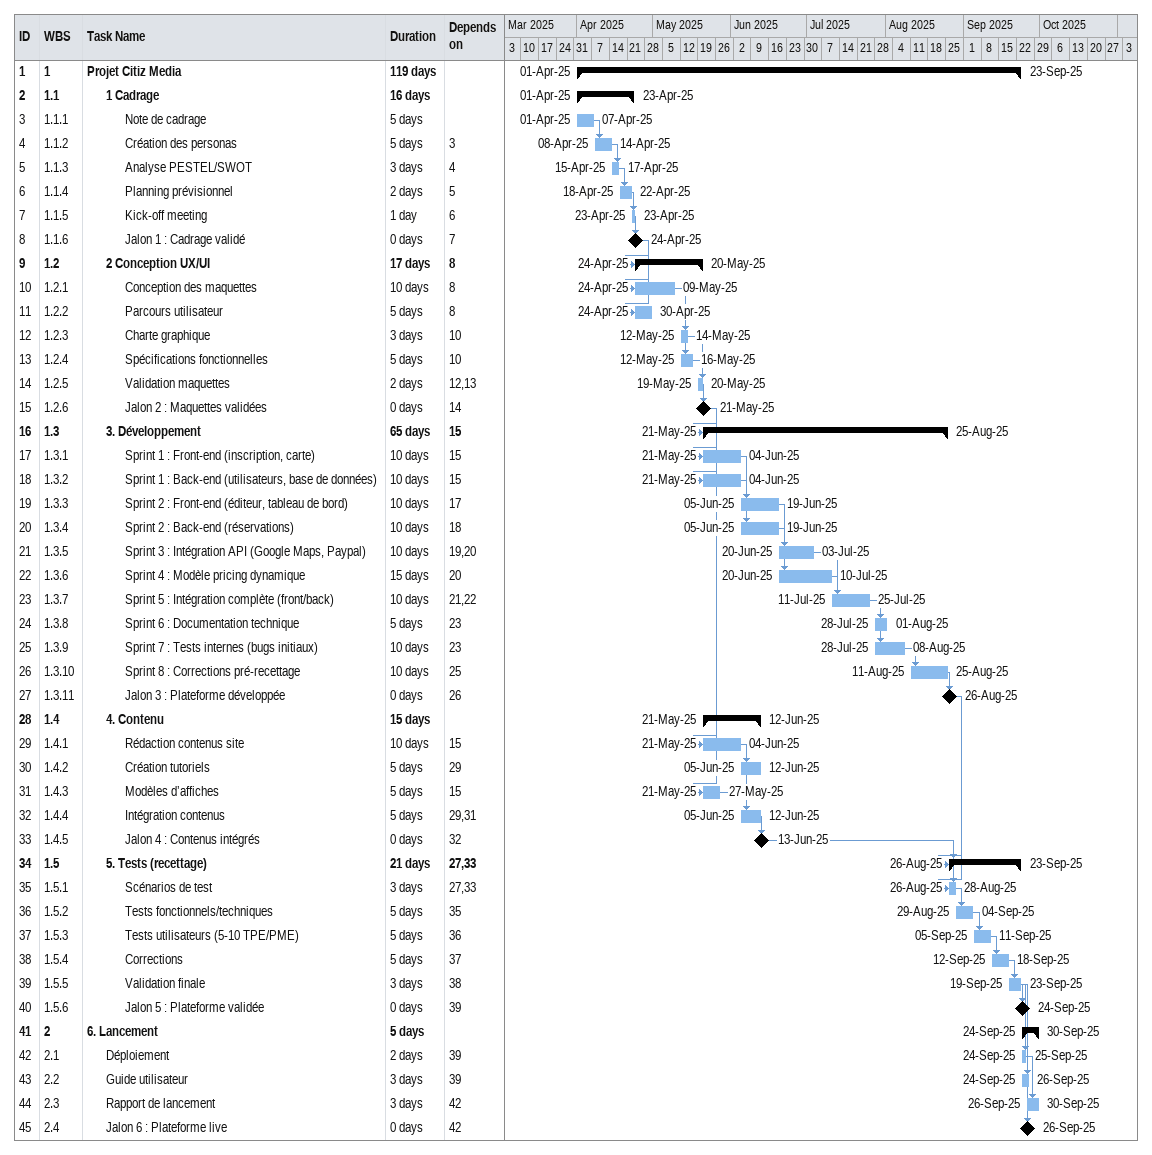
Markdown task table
| ID | WBS | Task | Duration | Start | Finish | Predecessors |
|---|---|---|---|---|---|---|
| 1 | 1 | **Projet Citiz Media** | 119d | 2025-04-01 | 2025-09-23 |  |
| 2 | 1.1 | **1 Cadrage** | 16d | 2025-04-01 | 2025-04-23 |  |
| 3 | 1.1.1 | Note de cadrage | 5d | 2025-04-01 | 2025-04-07 |  |
| 4 | 1.1.2 | Création des personas | 5d | 2025-04-08 | 2025-04-14 | 3 |
| 5 | 1.1.3 | Analyse PESTEL/SWOT | 3d | 2025-04-15 | 2025-04-17 | 4 |
| 6 | 1.1.4 | Planning prévisionnel | 2d | 2025-04-18 | 2025-04-22 | 5 |
| 7 | 1.1.5 | Kick-off meeting | 1d | 2025-04-23 | 2025-04-23 | 6 |
| 8 | 1.1.6 | Jalon 1 : Cadrage validé | 0d | 2025-04-24 | 2025-04-24 | 7 |
| 9 | 1.2 | **2 Conception UX/UI** | 17d | 2025-04-24 | 2025-05-20 | 8 |
| 10 | 1.2.1 | Conception des maquettes | 10d | 2025-04-24 | 2025-05-09 | 8 |
| 11 | 1.2.2 | Parcours utilisateur | 5d | 2025-04-24 | 2025-04-30 | 8 |
| 12 | 1.2.3 | Charte graphique | 3d | 2025-05-12 | 2025-05-14 | 10 |
| 13 | 1.2.4 | Spécifications fonctionnelles | 5d | 2025-05-12 | 2025-05-16 | 10 |
| 14 | 1.2.5 | Validation maquettes | 2d | 2025-05-19 | 2025-05-20 | 12, 13 |
| 15 | 1.2.6 | Jalon 2 : Maquettes validées | 0d | 2025-05-21 | 2025-05-21 | 14 |
| 16 | 1.3 | **3. Développement** | 65d | 2025-05-21 | 2025-08-25 | 15 |
| 17 | 1.3.1 | Sprint 1 : Front-end (inscription, carte) | 10d | 2025-05-21 | 2025-06-04 | 15 |
| 18 | 1.3.2 | Sprint 1 : Back-end (utilisateurs, base de données) | 10d | 2025-05-21 | 2025-06-04 | 15 |
| 19 | 1.3.3 | Sprint 2 : Front-end (éditeur, tableau de bord) | 10d | 2025-06-05 | 2025-06-19 | 17 |
| 20 | 1.3.4 | Sprint 2 : Back-end (réservations) | 10d | 2025-06-05 | 2025-06-19 | 18 |
| 21 | 1.3.5 | Sprint 3 : Intégration API (Google Maps, Paypal) | 10d | 2025-06-20 | 2025-07-03 | 19, 20 |
| 22 | 1.3.6 | Sprint 4 : Modèle pricing dynamique | 15d | 2025-06-20 | 2025-07-10 | 20 |
| 23 | 1.3.7 | Sprint 5 : Intégration complète (front/back) | 10d | 2025-07-11 | 2025-07-25 | 21, 22 |
| 24 | 1.3.8 | Sprint 6 : Documentation technique | 5d | 2025-07-28 | 2025-08-01 | 23 |
| 25 | 1.3.9 | Sprint 7 : Tests internes (bugs initiaux) | 10d | 2025-07-28 | 2025-08-08 | 23 |
| 26 | 1.3.10 | Sprint 8 : Corrections pré-recettage | 10d | 2025-08-11 | 2025-08-25 | 25 |
| 27 | 1.3.11 | Jalon 3 : Plateforme développée | 0d | 2025-08-26 | 2025-08-26 | 26 |
| 28 | 1.4 | **4. Contenu** | 15d | 2025-05-21 | 2025-06-12 |  |
| 29 | 1.4.1 | Rédaction contenus site | 10d | 2025-05-21 | 2025-06-04 | 15 |
| 30 | 1.4.2 | Création tutoriels | 5d | 2025-06-05 | 2025-06-12 | 29 |
| 31 | 1.4.3 | Modèles d’affiches | 5d | 2025-05-21 | 2025-05-27 | 15 |
| 32 | 1.4.4 | Intégration contenus | 5d | 2025-06-05 | 2025-06-12 | 29, 31 |
| 33 | 1.4.5 | Jalon 4 : Contenus intégrés | 0d | 2025-06-13 | 2025-06-13 | 32 |
| 34 | 1.5 | **5. Tests (recettage)** | 21d | 2025-08-26 | 2025-09-23 | 27, 33 |
| 35 | 1.5.1 | Scénarios de test | 3d | 2025-08-26 | 2025-08-28 | 27, 33 |
| 36 | 1.5.2 | Tests fonctionnels/techniques | 5d | 2025-08-29 | 2025-09-04 | 35 |
| 37 | 1.5.3 | Tests utilisateurs (5-10 TPE/PME) | 5d | 2025-09-05 | 2025-09-11 | 36 |
| 38 | 1.5.4 | Corrections | 5d | 2025-09-12 | 2025-09-18 | 37 |
| 39 | 1.5.5 | Validation finale | 3d | 2025-09-19 | 2025-09-23 | 38 |
| 40 | 1.5.6 | Jalon 5 : Plateforme validée | 0d | 2025-09-24 | 2025-09-24 | 39 |
| 41 | 2 | **6. Lancement** | 5d | 2025-09-24 | 2025-09-30 |  |
| 42 | 2.1 | Déploiement | 2d | 2025-09-24 | 2025-09-25 | 39 |
| 43 | 2.2 | Guide utilisateur | 3d | 2025-09-24 | 2025-09-26 | 39 |
| 44 | 2.3 | Rapport de lancement | 3d | 2025-09-26 | 2025-09-30 | 42 |
| 45 | 2.4 | Jalon 6 : Plateforme live | 0d | 2025-09-26 | 2025-09-26 | 42 |
